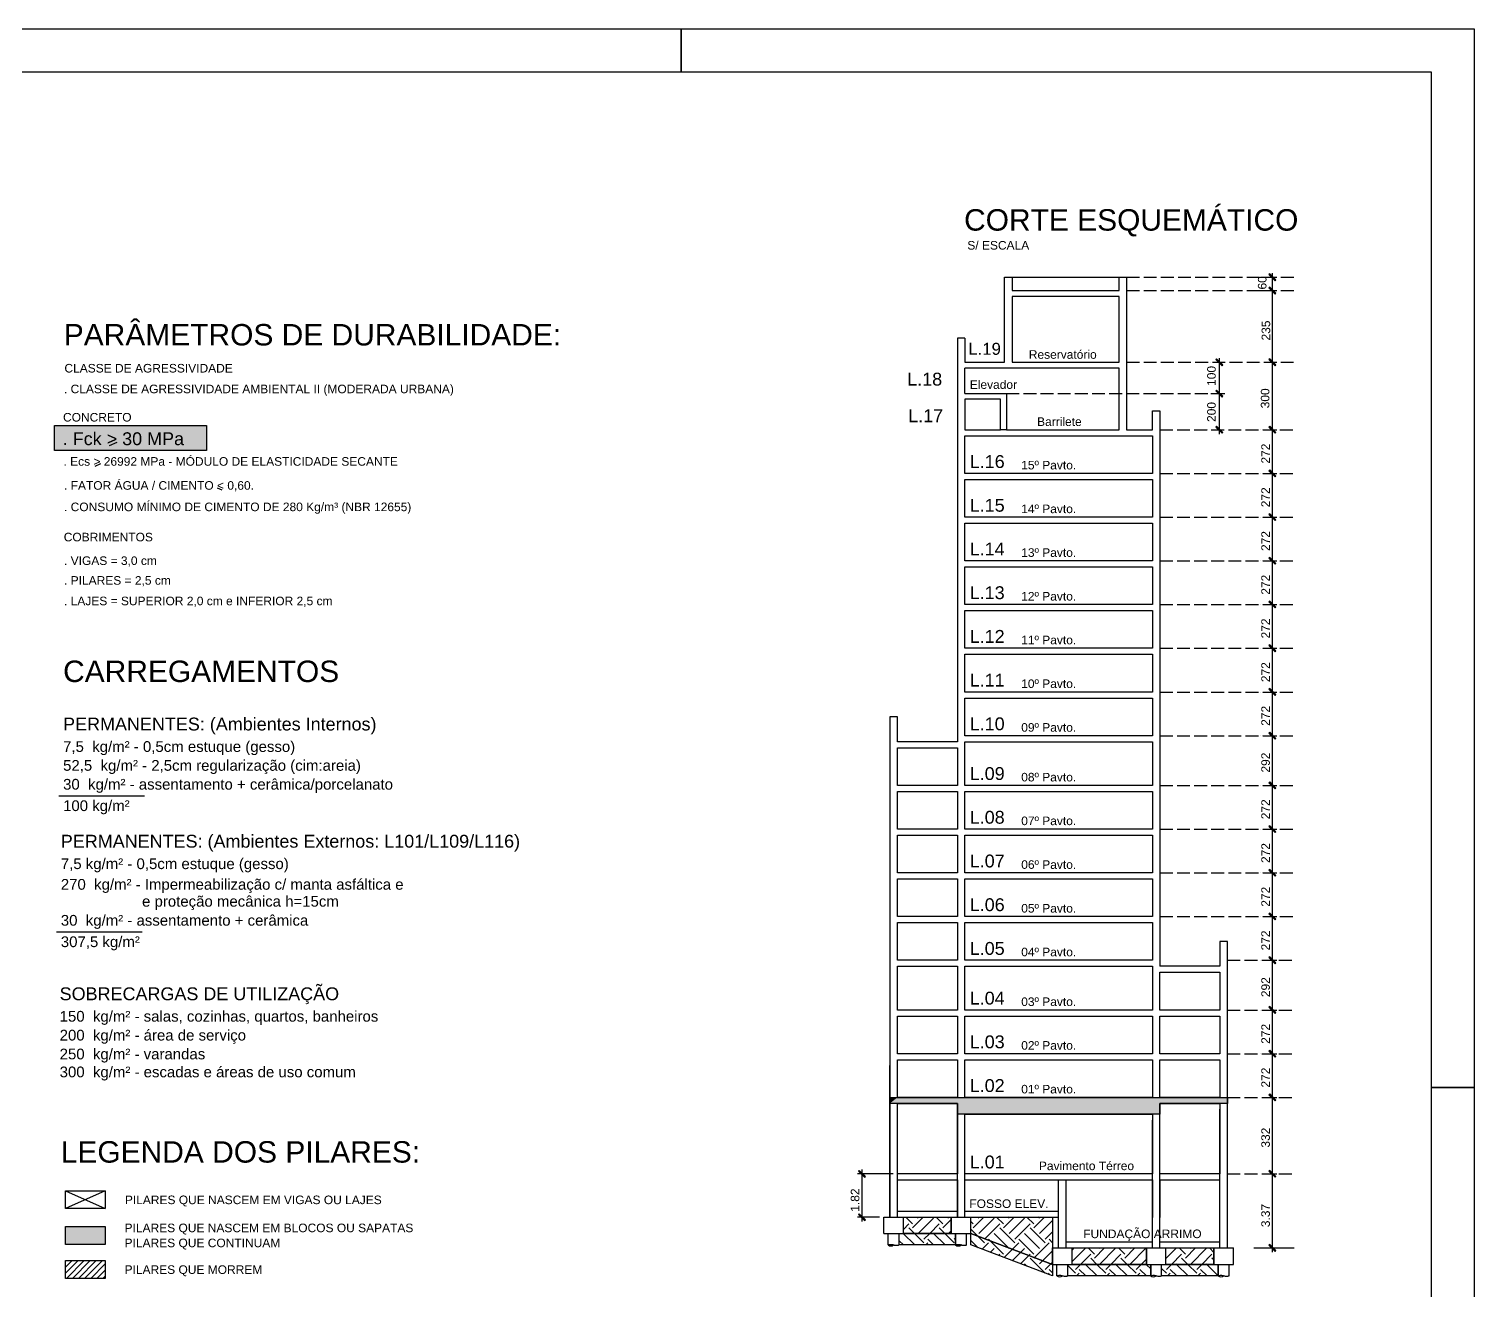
# Model space of a CAD drawing. Extents: x 0 to 119, y 0 to 84.
# Drawn here: x 85.18 to 118.9, y 54.67 to 84.1 of the extents above; entities that cross this region are included whole.
import ezdxf

# ---------------------------------------------------------------- set-up
doc = ezdxf.new("R2010")
doc.units = 0
doc.linetypes.add('ESTILO_TQS_0005', pattern=[0.4, 0.3, -0.1])
for name, color, linetype in [('1', 1, 'CONTINUOUS'), ('13', 35, 'CONTINUOUS'), ('2', 2, 'CONTINUOUS'), ('3', 3, 'CONTINUOUS'), ('37', 8, 'CONTINUOUS'), ('4', 4, 'CONTINUOUS'), ('5', 5, 'CONTINUOUS'), ('7', 7, 'CONTINUOUS'), ('8', 8, 'CONTINUOUS'), ('9', 254, 'CONTINUOUS')]:
    doc.layers.add(name, color=color, linetype=linetype)
doc.styles.add('TQS_ARIAL', font='arial.ttf')

msp = doc.modelspace()

# ---------------------------------------------------------------- linework, layer by layer
at = {"layer": '1', "linetype": 'CONTINUOUS'}
for p, q in [((108.119294, 78.304093), (110.619294, 78.304093)), ((113.918509, 78.304093), (114.295356, 78.304093)), ((114.195356, 77.892985), (114.195356, 78.404093)), ((113.808575, 77.992985), (114.295356, 77.992985)), ((114.151965, 77.992985), (114.295356, 77.992985)), ((114.195356, 76.220901), (114.195356, 78.092985)), ((112.84212, 76.320901), (113.057499, 76.320901)), ((112.957499, 75.48926), (112.957499, 76.420901)), ((114.023669, 76.320901), (114.295356, 76.320901)), ((114.027021, 76.320901), (114.295356, 76.320901)), ((114.195356, 74.647757), (114.195356, 76.420901)), ((112.756554, 75.58926), (113.057499, 75.58926)), ((112.785812, 75.58926), (113.057499, 75.58926)), ((112.957499, 74.647757), (112.957499, 75.68926)), ((112.785812, 74.747757), (113.057499, 74.747757)), ((114.023669, 74.747757), (114.295356, 74.747757)), ((114.058669, 74.747757), (114.295356, 74.747757)), ((114.195356, 73.627757), (114.195356, 74.847757)), ((114.023669, 73.727757), (114.295356, 73.727757)), ((114.058669, 73.727757), (114.295356, 73.727757)), ((114.195356, 72.607757), (114.195356, 73.827757)), ((114.023669, 72.707757), (114.295356, 72.707757)), ((114.058669, 72.707757), (114.295356, 72.707757)), ((114.195356, 71.587757), (114.195356, 72.807757)), ((114.023669, 71.687757), (114.295356, 71.687757)), ((114.058669, 71.687757), (114.295356, 71.687757)), ((114.195356, 70.567757), (114.195356, 71.787757)), ((114.023669, 70.667757), (114.295356, 70.667757)), ((114.058669, 70.667757), (114.295356, 70.667757)), ((114.195356, 69.547757), (114.195356, 70.767757)), ((114.023669, 69.647757), (114.295356, 69.647757)), ((114.058669, 69.647757), (114.295356, 69.647757)), ((114.195356, 68.527757), (114.195356, 69.747757)), ((114.023669, 68.627757), (114.295356, 68.627757)), ((114.058669, 68.627757), (114.295356, 68.627757)), ((114.195356, 67.507757), (114.195356, 68.727757)), ((114.023669, 67.607757), (114.295356, 67.607757)), ((114.058669, 67.607757), (114.295356, 67.607757)), ((114.195356, 66.347757), (114.195356, 67.707757)), ((114.023669, 66.447757), (114.295356, 66.447757)), ((114.058669, 66.447757), (114.295356, 66.447757)), ((114.195356, 65.327757), (114.195356, 66.547757)), ((85.878922, 66.20858), (87.878922, 66.20858)), ((114.023669, 65.427757), (114.295356, 65.427757)), ((114.058669, 65.427757), (114.295356, 65.427757)), ((114.195356, 64.307757), (114.195356, 65.527757)), ((114.023669, 64.407757), (114.295356, 64.407757)), ((114.058669, 64.407757), (114.295356, 64.407757)), ((114.195356, 63.287757), (114.195356, 64.507757)), ((114.023669, 63.387757), (114.295356, 63.387757)), ((114.058669, 63.387757), (114.295356, 63.387757)), ((114.195356, 62.267757), (114.195356, 63.487757)), ((85.825942, 63.033944), (87.825942, 63.033944)), ((114.195356, 61.107757), (114.195356, 62.467757)), ((114.023669, 62.367757), (114.295356, 62.367757)), ((114.058669, 62.367757), (114.295356, 62.367757)), ((114.023669, 61.207757), (114.295356, 61.207757)), ((114.058669, 61.207757), (114.295356, 61.207757)), ((114.195356, 60.087757), (114.195356, 61.307757)), ((114.023669, 60.187757), (114.295356, 60.187757)), ((114.058669, 60.187757), (114.295356, 60.187757)), ((114.195356, 59.067757), (114.195356, 60.287757)), ((114.122311, 59.167757), (114.295356, 59.167757)), ((114.122311, 59.167757), (114.295356, 59.167757)), ((114.195356, 57.284674), (114.195356, 59.267757)), ((105.344294, 57.384674), (104.516988, 57.384674)), ((104.616988, 57.484674), (104.616988, 56.275983)), ((114.122311, 57.384674), (114.295356, 57.384674)), ((114.122311, 57.384674), (114.295356, 57.384674)), ((114.195356, 55.555165), (114.195356, 57.484674)), ((86.035375, 56.986684), (86.960156, 56.572576)), ((86.960156, 56.986684), (86.035375, 56.572576)), ((105.028362, 56.375983), (104.516988, 56.375983)), ((113.760613, 55.655165), (114.703044, 55.655165)), ((114.157416, 55.655165), (114.295356, 55.655165))]:
    msp.add_line(p, q, dxfattribs=at)
at = {"layer": '1', "linetype": 'ESTILO_TQS_0005'}
for p, q in [((110.794294, 78.304093), (114.703044, 78.304093)), ((110.794294, 77.992985), (114.703044, 77.992985)), ((110.794294, 76.320901), (114.689947, 76.320901)), ((107.987186, 75.58926), (113.136169, 75.58926)), ((111.569294, 74.747757), (114.703044, 74.747757)), ((111.569294, 73.727757), (114.703044, 73.727757)), ((111.569294, 72.707757), (114.703044, 72.707757)), ((111.569294, 71.687757), (114.703044, 71.687757)), ((111.569294, 70.667757), (114.703044, 70.667757)), ((111.569294, 69.647757), (114.703044, 69.647757)), ((111.569294, 68.627757), (114.703044, 68.627757)), ((111.569294, 67.607757), (114.703044, 67.607757)), ((111.569294, 66.447757), (114.703044, 66.447757)), ((111.569294, 65.427757), (114.703044, 65.427757)), ((111.569294, 64.407757), (114.703044, 64.407757)), ((111.569294, 63.387757), (114.703044, 63.387757)), ((113.144294, 62.367757), (114.703044, 62.367757)), ((113.144294, 61.207757), (114.703044, 61.207757)), ((113.144294, 60.187757), (114.703044, 60.187757)), ((113.144294, 59.167757), (114.703044, 59.167757)), ((113.144294, 57.384674), (114.703044, 57.384674))]:
    msp.add_line(p, q, dxfattribs=at)
at = {"layer": '1', "linetype": 'CONTINUOUS'}
for points in [[(44.900085, 84.100046), (63.400085, 84.100046), (63.400085, 83.100046), (63.400085, 84.100046), (81.900085, 84.100046), (81.900085, 83.100046), (81.900085, 84.100046), (100.400085, 84.100046), (100.400085, 83.100046), (100.400085, 84.100046), (118.900085, 84.100046), (118.900085, 59.400046), (117.900085, 59.400046), (118.900085, 59.400046), (118.900085, 29.700046)], [(114.274917, 78.24221), (114.132011, 78.385115), (114.114333, 78.367438), (114.257239, 78.224532), (114.274917, 78.24221)], [(114.274917, 77.931102), (114.132011, 78.074008), (114.114333, 78.05633), (114.257239, 77.913424), (114.274917, 77.931102)], [(114.274917, 77.931102), (114.132011, 78.074008), (114.114333, 78.05633), (114.257239, 77.913424), (114.274917, 77.931102)], [(113.037059, 76.259018), (112.894154, 76.401923), (112.876476, 76.384246), (113.019382, 76.24134), (113.037059, 76.259018)], [(114.274917, 76.259018), (114.132011, 76.401923), (114.114333, 76.384246), (114.257239, 76.24134), (114.274917, 76.259018)], [(114.274917, 76.259018), (114.132011, 76.401923), (114.114333, 76.384246), (114.257239, 76.24134), (114.274917, 76.259018)], [(113.037059, 75.527377), (112.894154, 75.670283), (112.876476, 75.652605), (113.019382, 75.5097), (113.037059, 75.527377)], [(113.037059, 75.527377), (112.894154, 75.670283), (112.876476, 75.652605), (113.019382, 75.5097), (113.037059, 75.527377)], [(113.037059, 74.685874), (112.894154, 74.828779), (112.876476, 74.811102), (113.019382, 74.668196), (113.037059, 74.685874)], [(114.274917, 74.685874), (114.132011, 74.828779), (114.114333, 74.811102), (114.257239, 74.668196), (114.274917, 74.685874)], [(114.274917, 74.685874), (114.132011, 74.828779), (114.114333, 74.811102), (114.257239, 74.668196), (114.274917, 74.685874)], [(114.274917, 73.665874), (114.132011, 73.808779), (114.114333, 73.791102), (114.257239, 73.648196), (114.274917, 73.665874)], [(114.274917, 73.665874), (114.132011, 73.808779), (114.114333, 73.791102), (114.257239, 73.648196), (114.274917, 73.665874)], [(114.274917, 72.645874), (114.132011, 72.788779), (114.114333, 72.771102), (114.257239, 72.628196), (114.274917, 72.645874)], [(114.274917, 72.645874), (114.132011, 72.788779), (114.114333, 72.771102), (114.257239, 72.628196), (114.274917, 72.645874)], [(114.274917, 71.625874), (114.132011, 71.768779), (114.114333, 71.751102), (114.257239, 71.608196), (114.274917, 71.625874)], [(114.274917, 71.625874), (114.132011, 71.768779), (114.114333, 71.751102), (114.257239, 71.608196), (114.274917, 71.625874)], [(114.274917, 70.605874), (114.132011, 70.748779), (114.114333, 70.731102), (114.257239, 70.588196), (114.274917, 70.605874)], [(114.274917, 70.605874), (114.132011, 70.748779), (114.114333, 70.731102), (114.257239, 70.588196), (114.274917, 70.605874)], [(114.274917, 69.585874), (114.132011, 69.728779), (114.114333, 69.711102), (114.257239, 69.568196), (114.274917, 69.585874)], [(114.274917, 69.585874), (114.132011, 69.728779), (114.114333, 69.711102), (114.257239, 69.568196), (114.274917, 69.585874)], [(114.274917, 68.565874), (114.132011, 68.708779), (114.114333, 68.691102), (114.257239, 68.548196), (114.274917, 68.565874)], [(114.274917, 68.565874), (114.132011, 68.708779), (114.114333, 68.691102), (114.257239, 68.548196), (114.274917, 68.565874)], [(114.274917, 67.545874), (114.132011, 67.688779), (114.114333, 67.671102), (114.257239, 67.528196), (114.274917, 67.545874)], [(114.274917, 67.545874), (114.132011, 67.688779), (114.114333, 67.671102), (114.257239, 67.528196), (114.274917, 67.545874)], [(114.274917, 66.385874), (114.132011, 66.528779), (114.114333, 66.511102), (114.257239, 66.368196), (114.274917, 66.385874)], [(114.274917, 66.385874), (114.132011, 66.528779), (114.114333, 66.511102), (114.257239, 66.368196), (114.274917, 66.385874)], [(114.274917, 65.365874), (114.132011, 65.508779), (114.114333, 65.491102), (114.257239, 65.348196), (114.274917, 65.365874)], [(114.274917, 65.365874), (114.132011, 65.508779), (114.114333, 65.491102), (114.257239, 65.348196), (114.274917, 65.365874)], [(114.274917, 64.345874), (114.132011, 64.488779), (114.114333, 64.471102), (114.257239, 64.328196), (114.274917, 64.345874)], [(114.274917, 64.345874), (114.132011, 64.488779), (114.114333, 64.471102), (114.257239, 64.328196), (114.274917, 64.345874)], [(114.274917, 63.325874), (114.132011, 63.468779), (114.114333, 63.451102), (114.257239, 63.308196), (114.274917, 63.325874)], [(114.274917, 63.325874), (114.132011, 63.468779), (114.114333, 63.451102), (114.257239, 63.308196), (114.274917, 63.325874)], [(114.274917, 62.305874), (114.132011, 62.448779), (114.114333, 62.431102), (114.257239, 62.288196), (114.274917, 62.305874)], [(114.274917, 62.305874), (114.132011, 62.448779), (114.114333, 62.431102), (114.257239, 62.288196), (114.274917, 62.305874)], [(114.274917, 61.145874), (114.132011, 61.288779), (114.114333, 61.271102), (114.257239, 61.128196), (114.274917, 61.145874)], [(114.274917, 61.145874), (114.132011, 61.288779), (114.114333, 61.271102), (114.257239, 61.128196), (114.274917, 61.145874)], [(114.274917, 60.125874), (114.132011, 60.268779), (114.114333, 60.251102), (114.257239, 60.108196), (114.274917, 60.125874)], [(114.274917, 60.125874), (114.132011, 60.268779), (114.114333, 60.251102), (114.257239, 60.108196), (114.274917, 60.125874)], [(114.274917, 59.105874), (114.132011, 59.248779), (114.114333, 59.231102), (114.257239, 59.088196), (114.274917, 59.105874)], [(114.274917, 59.105874), (114.132011, 59.248779), (114.114333, 59.231102), (114.257239, 59.088196), (114.274917, 59.105874)], [(104.537428, 57.446557), (104.680333, 57.303652), (104.698011, 57.321329), (104.555105, 57.464235), (104.537428, 57.446557)], [(114.274917, 57.322791), (114.132011, 57.465697), (114.114333, 57.448019), (114.257239, 57.305114), (114.274917, 57.322791)], [(114.274917, 57.322791), (114.132011, 57.465697), (114.114333, 57.448019), (114.257239, 57.305114), (114.274917, 57.322791)], [(104.537428, 56.437866), (104.680333, 56.29496), (104.698011, 56.312638), (104.555105, 56.455544), (104.537428, 56.437866)], [(114.274917, 55.593282), (114.132011, 55.736188), (114.114333, 55.71851), (114.257239, 55.575604), (114.274917, 55.593282)]]:
    msp.add_lwpolyline(points, dxfattribs=at)
for points in [[(114.274917, 78.24221), (114.132011, 78.385115), (114.114333, 78.367438)], [(114.274917, 78.24221), (114.114333, 78.367438), (114.257239, 78.224532)], [(114.274917, 78.24221), (114.257239, 78.224532), (114.274917, 78.24221)], [(114.274917, 77.931102), (114.132011, 78.074008), (114.114333, 78.05633)], [(114.274917, 77.931102), (114.132011, 78.074008), (114.114333, 78.05633)], [(114.274917, 77.931102), (114.114333, 78.05633), (114.257239, 77.913424)], [(114.274917, 77.931102), (114.114333, 78.05633), (114.257239, 77.913424)], [(114.274917, 77.931102), (114.257239, 77.913424), (114.274917, 77.931102)], [(114.274917, 77.931102), (114.257239, 77.913424), (114.274917, 77.931102)], [(113.037059, 76.259018), (112.894154, 76.401923), (112.876476, 76.384246)], [(113.037059, 76.259018), (112.876476, 76.384246), (113.019382, 76.24134)], [(113.037059, 76.259018), (113.019382, 76.24134), (113.037059, 76.259018)], [(114.274917, 76.259018), (114.132011, 76.401923), (114.114333, 76.384246)], [(114.274917, 76.259018), (114.132011, 76.401923), (114.114333, 76.384246)], [(114.274917, 76.259018), (114.114333, 76.384246), (114.257239, 76.24134)], [(114.274917, 76.259018), (114.114333, 76.384246), (114.257239, 76.24134)], [(114.274917, 76.259018), (114.257239, 76.24134), (114.274917, 76.259018)], [(114.274917, 76.259018), (114.257239, 76.24134), (114.274917, 76.259018)], [(113.037059, 75.527377), (112.894154, 75.670283), (112.876476, 75.652605)], [(113.037059, 75.527377), (112.894154, 75.670283), (112.876476, 75.652605)], [(113.037059, 75.527377), (112.876476, 75.652605), (113.019382, 75.5097)], [(113.037059, 75.527377), (112.876476, 75.652605), (113.019382, 75.5097)], [(113.037059, 75.527377), (113.019382, 75.5097), (113.037059, 75.527377)], [(113.037059, 75.527377), (113.019382, 75.5097), (113.037059, 75.527377)], [(113.037059, 74.685874), (112.894154, 74.828779), (112.876476, 74.811102)], [(113.037059, 74.685874), (112.876476, 74.811102), (113.019382, 74.668196)], [(113.037059, 74.685874), (113.019382, 74.668196), (113.037059, 74.685874)], [(114.274917, 74.685874), (114.132011, 74.828779), (114.114333, 74.811102)], [(114.274917, 74.685874), (114.132011, 74.828779), (114.114333, 74.811102)], [(114.274917, 74.685874), (114.114333, 74.811102), (114.257239, 74.668196)], [(114.274917, 74.685874), (114.114333, 74.811102), (114.257239, 74.668196)], [(114.274917, 74.685874), (114.257239, 74.668196), (114.274917, 74.685874)], [(114.274917, 74.685874), (114.257239, 74.668196), (114.274917, 74.685874)], [(114.274917, 73.665874), (114.132011, 73.808779), (114.114333, 73.791102)], [(114.274917, 73.665874), (114.132011, 73.808779), (114.114333, 73.791102)], [(114.274917, 73.665874), (114.114333, 73.791102), (114.257239, 73.648196)], [(114.274917, 73.665874), (114.114333, 73.791102), (114.257239, 73.648196)], [(114.274917, 73.665874), (114.257239, 73.648196), (114.274917, 73.665874)], [(114.274917, 73.665874), (114.257239, 73.648196), (114.274917, 73.665874)], [(114.274917, 72.645874), (114.132011, 72.788779), (114.114333, 72.771102)], [(114.274917, 72.645874), (114.132011, 72.788779), (114.114333, 72.771102)], [(114.274917, 72.645874), (114.114333, 72.771102), (114.257239, 72.628196)], [(114.274917, 72.645874), (114.114333, 72.771102), (114.257239, 72.628196)], [(114.274917, 72.645874), (114.257239, 72.628196), (114.274917, 72.645874)], [(114.274917, 72.645874), (114.257239, 72.628196), (114.274917, 72.645874)], [(114.274917, 71.625874), (114.132011, 71.768779), (114.114333, 71.751102)], [(114.274917, 71.625874), (114.132011, 71.768779), (114.114333, 71.751102)], [(114.274917, 71.625874), (114.114333, 71.751102), (114.257239, 71.608196)], [(114.274917, 71.625874), (114.114333, 71.751102), (114.257239, 71.608196)], [(114.274917, 71.625874), (114.257239, 71.608196), (114.274917, 71.625874)], [(114.274917, 71.625874), (114.257239, 71.608196), (114.274917, 71.625874)], [(114.274917, 70.605874), (114.132011, 70.748779), (114.114333, 70.731102)], [(114.274917, 70.605874), (114.132011, 70.748779), (114.114333, 70.731102)], [(114.274917, 70.605874), (114.114333, 70.731102), (114.257239, 70.588196)], [(114.274917, 70.605874), (114.114333, 70.731102), (114.257239, 70.588196)], [(114.274917, 70.605874), (114.257239, 70.588196), (114.274917, 70.605874)], [(114.274917, 70.605874), (114.257239, 70.588196), (114.274917, 70.605874)], [(114.274917, 69.585874), (114.132011, 69.728779), (114.114333, 69.711102)], [(114.274917, 69.585874), (114.132011, 69.728779), (114.114333, 69.711102)], [(114.274917, 69.585874), (114.114333, 69.711102), (114.257239, 69.568196)], [(114.274917, 69.585874), (114.114333, 69.711102), (114.257239, 69.568196)], [(114.274917, 69.585874), (114.257239, 69.568196), (114.274917, 69.585874)], [(114.274917, 69.585874), (114.257239, 69.568196), (114.274917, 69.585874)], [(114.274917, 68.565874), (114.132011, 68.708779), (114.114333, 68.691102)], [(114.274917, 68.565874), (114.132011, 68.708779), (114.114333, 68.691102)], [(114.274917, 68.565874), (114.114333, 68.691102), (114.257239, 68.548196)], [(114.274917, 68.565874), (114.114333, 68.691102), (114.257239, 68.548196)], [(114.274917, 68.565874), (114.257239, 68.548196), (114.274917, 68.565874)], [(114.274917, 68.565874), (114.257239, 68.548196), (114.274917, 68.565874)], [(114.274917, 67.545874), (114.132011, 67.688779), (114.114333, 67.671102)], [(114.274917, 67.545874), (114.132011, 67.688779), (114.114333, 67.671102)], [(114.274917, 67.545874), (114.114333, 67.671102), (114.257239, 67.528196)], [(114.274917, 67.545874), (114.114333, 67.671102), (114.257239, 67.528196)], [(114.274917, 67.545874), (114.257239, 67.528196), (114.274917, 67.545874)], [(114.274917, 67.545874), (114.257239, 67.528196), (114.274917, 67.545874)], [(114.274917, 66.385874), (114.132011, 66.528779), (114.114333, 66.511102)], [(114.274917, 66.385874), (114.132011, 66.528779), (114.114333, 66.511102)], [(114.274917, 66.385874), (114.114333, 66.511102), (114.257239, 66.368196)], [(114.274917, 66.385874), (114.114333, 66.511102), (114.257239, 66.368196)], [(114.274917, 66.385874), (114.257239, 66.368196), (114.274917, 66.385874)], [(114.274917, 66.385874), (114.257239, 66.368196), (114.274917, 66.385874)], [(114.274917, 65.365874), (114.132011, 65.508779), (114.114333, 65.491102)], [(114.274917, 65.365874), (114.132011, 65.508779), (114.114333, 65.491102)], [(114.274917, 65.365874), (114.114333, 65.491102), (114.257239, 65.348196)], [(114.274917, 65.365874), (114.114333, 65.491102), (114.257239, 65.348196)], [(114.274917, 65.365874), (114.257239, 65.348196), (114.274917, 65.365874)], [(114.274917, 65.365874), (114.257239, 65.348196), (114.274917, 65.365874)], [(114.274917, 64.345874), (114.132011, 64.488779), (114.114333, 64.471102)], [(114.274917, 64.345874), (114.132011, 64.488779), (114.114333, 64.471102)], [(114.274917, 64.345874), (114.114333, 64.471102), (114.257239, 64.328196)], [(114.274917, 64.345874), (114.114333, 64.471102), (114.257239, 64.328196)], [(114.274917, 64.345874), (114.257239, 64.328196), (114.274917, 64.345874)], [(114.274917, 64.345874), (114.257239, 64.328196), (114.274917, 64.345874)], [(114.274917, 63.325874), (114.132011, 63.468779), (114.114333, 63.451102)], [(114.274917, 63.325874), (114.132011, 63.468779), (114.114333, 63.451102)], [(114.274917, 63.325874), (114.114333, 63.451102), (114.257239, 63.308196)], [(114.274917, 63.325874), (114.114333, 63.451102), (114.257239, 63.308196)], [(114.274917, 63.325874), (114.257239, 63.308196), (114.274917, 63.325874)], [(114.274917, 63.325874), (114.257239, 63.308196), (114.274917, 63.325874)], [(114.274917, 62.305874), (114.132011, 62.448779), (114.114333, 62.431102)], [(114.274917, 62.305874), (114.132011, 62.448779), (114.114333, 62.431102)], [(114.274917, 62.305874), (114.114333, 62.431102), (114.257239, 62.288196)], [(114.274917, 62.305874), (114.114333, 62.431102), (114.257239, 62.288196)], [(114.274917, 62.305874), (114.257239, 62.288196), (114.274917, 62.305874)], [(114.274917, 62.305874), (114.257239, 62.288196), (114.274917, 62.305874)], [(114.274917, 61.145874), (114.132011, 61.288779), (114.114333, 61.271102)], [(114.274917, 61.145874), (114.132011, 61.288779), (114.114333, 61.271102)], [(114.274917, 61.145874), (114.114333, 61.271102), (114.257239, 61.128196)], [(114.274917, 61.145874), (114.114333, 61.271102), (114.257239, 61.128196)], [(114.274917, 61.145874), (114.257239, 61.128196), (114.274917, 61.145874)], [(114.274917, 61.145874), (114.257239, 61.128196), (114.274917, 61.145874)], [(114.274917, 60.125874), (114.132011, 60.268779), (114.114333, 60.251102)], [(114.274917, 60.125874), (114.132011, 60.268779), (114.114333, 60.251102)], [(114.274917, 60.125874), (114.114333, 60.251102), (114.257239, 60.108196)], [(114.274917, 60.125874), (114.114333, 60.251102), (114.257239, 60.108196)], [(114.274917, 60.125874), (114.257239, 60.108196), (114.274917, 60.125874)], [(114.274917, 60.125874), (114.257239, 60.108196), (114.274917, 60.125874)], [(114.274917, 59.105874), (114.132011, 59.248779), (114.114333, 59.231102)], [(114.274917, 59.105874), (114.132011, 59.248779), (114.114333, 59.231102)], [(114.274917, 59.105874), (114.114333, 59.231102), (114.257239, 59.088196)], [(114.274917, 59.105874), (114.114333, 59.231102), (114.257239, 59.088196)], [(114.274917, 59.105874), (114.257239, 59.088196), (114.274917, 59.105874)], [(114.274917, 59.105874), (114.257239, 59.088196), (114.274917, 59.105874)], [(104.537428, 57.446557), (104.698011, 57.321329), (104.555105, 57.464235)], [(104.537428, 57.446557), (104.555105, 57.464235), (104.537428, 57.446557)], [(104.537428, 57.446557), (104.680333, 57.303652), (104.698011, 57.321329)], [(114.274917, 57.322791), (114.132011, 57.465697), (114.114333, 57.448019)], [(114.274917, 57.322791), (114.132011, 57.465697), (114.114333, 57.448019)], [(114.274917, 57.322791), (114.114333, 57.448019), (114.257239, 57.305114)], [(114.274917, 57.322791), (114.114333, 57.448019), (114.257239, 57.305114)], [(114.274917, 57.322791), (114.257239, 57.305114), (114.274917, 57.322791)], [(114.274917, 57.322791), (114.257239, 57.305114), (114.274917, 57.322791)], [(104.537428, 56.437866), (104.698011, 56.312638), (104.555105, 56.455544)], [(104.537428, 56.437866), (104.555105, 56.455544), (104.537428, 56.437866)], [(104.537428, 56.437866), (104.680333, 56.29496), (104.698011, 56.312638)], [(114.274917, 55.593282), (114.132011, 55.736188), (114.114333, 55.71851)], [(114.274917, 55.593282), (114.114333, 55.71851), (114.257239, 55.575604)], [(114.274917, 55.593282), (114.257239, 55.575604), (114.274917, 55.593282)]]:
    msp.add_solid(points, dxfattribs=at)
at = {"layer": '13', "linetype": 'CONTINUOUS'}
for p, q in [((105.585227, 56.352917), (105.585227, 56.352917)), ((105.800852, 56.214989), (105.639858, 56.375983)), ((105.800852, 56.126601), (106.050234, 56.375983)), ((105.933435, 56.347572), (105.905023, 56.375983)), ((105.933577, 55.994161), (106.286988, 56.347572)), ((106.507959, 56.214989), (106.346965, 56.375983)), ((106.507959, 56.126601), (106.703362, 56.322004)), ((106.640541, 56.347572), (106.61213, 56.375983)), ((107.215066, 56.126601), (107.464743, 56.376278)), ((107.347648, 56.347572), (107.319083, 56.376137)), ((107.347648, 55.994018), (107.701202, 56.347572)), ((107.922172, 56.214989), (107.760596, 56.376566)), ((107.922172, 56.126601), (108.172537, 56.376965)), ((108.054755, 56.347572), (108.025504, 56.376823)), ((108.054755, 55.994018), (108.408308, 56.347572)), ((108.629279, 56.214989), (108.467017, 56.377251)), ((108.629279, 56.126601), (108.88033, 56.377652)), ((108.761862, 56.347572), (108.731925, 56.377508)), ((109.065862, 56.308737), (109.065862, 56.308737)), ((105.849317, 55.724583), (105.579881, 55.994018)), ((105.585227, 56.087752), (105.712464, 56.214989)), ((105.668412, 55.994161), (105.668412, 55.994161)), ((105.844904, 55.994161), (105.712464, 56.126601)), ((106.066017, 55.773047), (105.844904, 55.994161)), ((105.933435, 55.994018), (105.933577, 55.994161)), ((106.021681, 55.994161), (106.021681, 55.994161)), ((106.066017, 55.861436), (106.198742, 55.994161)), ((106.198742, 55.994161), (106.419571, 56.214989)), ((106.286846, 55.994161), (106.286846, 55.994161)), ((106.556424, 55.724583), (106.286988, 55.994018)), ((106.375519, 55.994161), (106.375519, 55.994161)), ((106.552011, 55.994161), (106.419571, 56.126601)), ((106.773124, 55.773047), (106.552011, 55.994161)), ((106.640541, 55.994018), (106.640684, 55.994161)), ((106.640684, 55.994161), (106.703362, 56.056839)), ((106.703362, 56.284751), (106.703362, 56.284751)), ((106.703362, 56.019586), (106.703362, 56.019586)), ((107.215066, 56.214989), (107.160227, 56.269828)), ((107.160227, 56.248539), (107.160227, 56.248539)), ((107.319281, 55.933998), (107.160227, 56.093051)), ((107.160227, 56.071762), (107.160227, 56.071762)), ((107.488706, 55.869911), (107.833784, 56.214989)), ((108.030091, 55.665129), (107.701202, 55.994018)), ((108.187338, 55.773047), (107.833784, 56.126601)), ((108.187338, 55.861436), (108.540891, 56.214989)), ((108.761862, 55.640465), (108.408308, 55.994018)), ((108.894444, 55.773047), (108.540891, 56.126601)), ((108.761862, 55.994018), (109.065862, 56.298018)), ((108.894444, 55.861436), (109.065862, 56.032853)), ((109.065862, 56.043572), (109.065862, 56.043572)), ((105.584152, 55.724583), (105.483859, 55.824875)), ((105.483859, 55.809608), (105.483859, 55.809608)), ((105.663999, 55.724583), (105.663999, 55.724583)), ((105.929164, 55.724583), (105.929164, 55.724583)), ((106.105941, 55.724583), (106.154406, 55.773047)), ((106.114482, 55.724583), (106.114482, 55.724583)), ((106.291259, 55.724583), (106.154406, 55.861436)), ((106.371106, 55.724583), (106.371106, 55.724583)), ((106.636271, 55.724583), (106.636271, 55.724583)), ((106.773124, 55.861436), (106.80473, 55.893041)), ((106.80473, 55.918218), (106.80473, 55.918218)), ((106.80473, 55.741442), (106.80473, 55.741442)), ((107.326378, 55.661735), (107.160227, 55.827886)), ((107.160227, 55.806597), (107.160227, 55.806597)), ((107.293113, 55.674318), (107.293113, 55.674318)), ((107.296315, 55.942685), (107.296315, 55.942685)), ((107.480231, 55.773047), (107.319281, 55.933998)), ((107.421374, 55.625802), (107.568619, 55.773047)), ((107.480231, 55.861436), (107.488706, 55.869911)), ((107.603605, 55.82645), (107.568619, 55.861436)), ((107.922172, 55.507882), (107.603605, 55.82645)), ((107.613766, 55.553029), (107.701202, 55.640465)), ((107.616967, 55.821396), (107.616967, 55.821396)), ((107.809359, 55.748622), (107.809359, 55.748622)), ((108.001751, 55.675849), (108.001751, 55.675849)), ((108.054755, 55.640465), (108.030091, 55.665129)), ((108.130012, 55.627333), (108.275726, 55.773047)), ((108.629279, 55.507882), (108.275726, 55.861436)), ((108.322404, 55.55456), (108.408308, 55.640465)), ((108.643056, 55.433271), (108.982833, 55.773047)), ((109.065862, 55.778407), (108.982833, 55.861436)), ((109.522727, 55.605835), (109.572057, 55.655165)), ((109.522727, 55.34067), (109.822522, 55.640465)), ((110.043493, 55.507882), (109.89621, 55.655165)), ((110.043493, 55.419494), (110.279164, 55.655165)), ((110.176075, 55.640465), (110.161375, 55.655165)), ((110.176075, 55.286911), (110.529629, 55.640465)), ((110.7506, 55.507882), (110.603317, 55.655165)), ((110.7506, 55.419494), (110.986271, 55.655165)), ((110.883182, 55.640465), (110.868482, 55.655165)), ((110.883182, 55.286911), (111.236736, 55.640465)), ((111.710227, 55.406849), (111.943842, 55.640465)), ((112.164813, 55.507882), (112.017531, 55.655165)), ((112.164813, 55.419494), (112.400484, 55.655165)), ((112.297396, 55.640465), (112.282696, 55.655165)), ((112.297396, 55.286911), (112.650949, 55.640465)), ((112.828362, 55.551441), (112.724637, 55.655165)), ((107.752864, 55.500414), (107.752864, 55.500414)), ((107.806157, 55.480256), (107.833784, 55.507882)), ((107.934419, 55.43174), (108.130012, 55.627333)), ((108.037188, 55.392867), (108.037188, 55.392867)), ((108.12681, 55.358967), (108.322404, 55.55456)), ((108.319202, 55.286193), (108.514795, 55.481787)), ((108.456577, 55.503808), (108.456577, 55.503808)), ((108.514795, 55.481787), (108.540891, 55.507882)), ((108.89016, 55.070225), (108.540891, 55.419494)), ((108.629279, 55.419494), (108.643056, 55.433271)), ((108.740901, 55.396261), (108.740901, 55.396261)), ((108.761862, 55.286911), (108.835448, 55.360498)), ((108.835448, 55.360498), (109.065862, 55.590911)), ((109.02784, 55.287724), (109.065862, 55.325746)), ((109.065862, 55.60163), (109.065862, 55.60163)), ((109.065862, 55.336465), (109.065862, 55.336465)), ((109.720565, 55.273342), (109.955104, 55.507882)), ((110.101256, 55.273342), (109.955104, 55.419494)), ((110.427671, 55.273342), (110.662211, 55.507882)), ((110.808363, 55.273342), (110.662211, 55.419494)), ((111.134778, 55.273342), (111.254294, 55.392859)), ((111.254294, 55.534518), (111.254294, 55.534518)), ((111.841885, 55.273342), (112.076425, 55.507882)), ((112.222576, 55.273342), (112.076425, 55.419494)), ((112.548992, 55.273342), (112.783532, 55.507882)), ((112.828362, 55.374664), (112.783532, 55.419494)), ((108.463674, 55.231546), (108.408308, 55.286911)), ((108.447463, 55.237678), (108.447463, 55.237678)), ((108.639855, 55.164904), (108.639855, 55.164904)), ((108.832246, 55.092131), (108.832246, 55.092131)), ((108.894444, 55.154329), (109.02784, 55.287724)), ((108.960508, 55.043615), (108.982833, 55.065941)), ((109.065862, 55.0713), (108.982833, 55.154329)), ((109.601551, 55.065941), (109.421359, 55.246133)), ((109.421359, 55.239302), (109.421359, 55.239302)), ((109.450987, 55.003765), (109.450987, 55.003765)), ((109.570926, 55.273342), (109.570926, 55.273342)), ((109.601551, 55.154329), (109.720565, 55.273342)), ((109.627764, 55.003765), (109.689939, 55.065941)), ((109.663727, 55.003765), (109.663727, 55.003765)), ((109.840503, 55.003765), (109.689939, 55.154329)), ((109.836091, 55.273342), (109.822522, 55.286911)), ((110.105668, 55.003765), (109.836091, 55.273342)), ((109.892929, 55.003765), (109.892929, 55.003765)), ((109.897341, 55.273342), (109.897341, 55.273342)), ((110.308658, 55.065941), (110.101256, 55.273342)), ((110.158094, 55.003765), (110.158094, 55.003765)), ((110.162506, 55.273342), (110.162506, 55.273342)), ((110.278033, 55.273342), (110.278033, 55.273342)), ((110.308658, 55.154329), (110.427671, 55.273342)), ((110.334871, 55.003765), (110.397046, 55.065941)), ((110.370833, 55.003765), (110.370833, 55.003765)), ((110.54761, 55.003765), (110.397046, 55.154329)), ((110.543198, 55.273342), (110.529629, 55.286911)), ((110.812775, 55.003765), (110.543198, 55.273342)), ((110.600036, 55.003765), (110.600036, 55.003765)), ((110.604448, 55.273342), (110.604448, 55.273342)), ((111.015765, 55.065941), (110.808363, 55.273342)), ((110.865201, 55.003765), (110.865201, 55.003765)), ((110.869613, 55.273342), (110.869613, 55.273342)), ((110.985139, 55.273342), (110.985139, 55.273342)), ((111.015765, 55.154329), (111.134778, 55.273342)), ((111.041978, 55.003765), (111.104153, 55.065941)), ((111.07794, 55.003765), (111.07794, 55.003765)), ((111.254717, 55.003765), (111.104153, 55.154329)), ((111.250305, 55.273342), (111.236736, 55.286911)), ((111.35473, 55.168917), (111.250305, 55.273342)), ((111.307143, 55.003765), (111.307143, 55.003765)), ((111.722871, 55.065941), (111.608859, 55.179953)), ((111.608859, 55.040317), (111.608859, 55.040317)), ((111.722871, 55.154329), (111.841885, 55.273342)), ((111.749084, 55.003765), (111.81126, 55.065941)), ((111.785047, 55.003765), (111.785047, 55.003765)), ((111.961824, 55.003765), (111.81126, 55.154329)), ((111.957411, 55.273342), (111.943842, 55.286911)), ((112.226989, 55.003765), (111.957411, 55.273342)), ((112.014249, 55.003765), (112.014249, 55.003765)), ((112.018662, 55.273342), (112.018662, 55.273342)), ((112.429978, 55.065941), (112.222576, 55.273342)), ((112.279414, 55.003765), (112.279414, 55.003765)), ((112.283827, 55.273342), (112.283827, 55.273342)), ((112.399353, 55.273342), (112.399353, 55.273342)), ((112.429978, 55.154329), (112.548992, 55.273342)), ((112.456191, 55.003765), (112.518367, 55.065941)), ((112.492154, 55.003765), (112.492154, 55.003765)), ((112.66893, 55.003765), (112.518367, 55.154329)), ((112.664518, 55.273342), (112.650949, 55.286911)), ((112.92973, 55.008131), (112.664518, 55.273342)), ((112.721356, 55.003765), (112.721356, 55.003765)), ((112.725768, 55.273342), (112.725768, 55.273342))]:
    msp.add_line(p, q, dxfattribs=at)
for points in [[(105.585227, 56.375983), (106.703362, 56.375983), (106.703362, 55.994161), (105.585227, 55.994161), (105.585227, 56.375983)], [(107.160227, 56.375983), (109.065862, 56.377832), (109.065862, 55.273342), (107.160227, 55.994161), (107.160227, 56.375983)], [(105.483859, 55.994161), (106.80473, 55.994161), (106.80473, 55.724583), (105.483859, 55.724583), (105.483859, 55.994161)], [(107.160227, 55.994161), (109.065862, 55.273342), (109.065862, 55.003765), (107.160227, 55.724583), (107.160227, 55.994161)], [(109.522727, 55.655165), (111.254294, 55.655165), (111.254294, 55.273342), (109.522727, 55.273342), (109.522727, 55.655165)], [(111.710227, 55.655165), (112.828362, 55.655165), (112.828362, 55.273342), (111.710227, 55.273342), (111.710227, 55.655165)], [(109.421359, 55.273342), (111.35473, 55.273342), (111.35473, 55.003765), (109.421359, 55.003765), (109.421359, 55.273342)], [(111.608859, 55.273342), (112.92973, 55.273342), (112.92973, 55.003765), (111.608859, 55.003765), (111.608859, 55.273342)]]:
    msp.add_lwpolyline(points, dxfattribs=at)
at = {"layer": '2', "linetype": 'CONTINUOUS'}
for p, q in [((113.818509, 78.304093), (113.818509, 78.304093)), ((113.708575, 77.992985), (113.708575, 77.992985)), ((114.051965, 77.992985), (114.051965, 77.992985)), ((112.74212, 76.320901), (112.74212, 76.320901)), ((113.923669, 76.320901), (113.923669, 76.320901)), ((113.927021, 76.320901), (113.927021, 76.320901)), ((112.656554, 75.58926), (112.656554, 75.58926)), ((112.685812, 75.58926), (112.685812, 75.58926)), ((112.685812, 74.747757), (112.685812, 74.747757)), ((113.923669, 74.747757), (113.923669, 74.747757)), ((113.958669, 74.747757), (113.958669, 74.747757)), ((87.061078, 74.378406), (87.246263, 74.459536)), ((86.728359, 73.897295), (86.859775, 73.957675)), ((113.923669, 73.727757), (113.923669, 73.727757)), ((113.958669, 73.727757), (113.958669, 73.727757)), ((89.573269, 73.393213), (89.683375, 73.343488)), ((113.923669, 72.707757), (113.923669, 72.707757)), ((113.958669, 72.707757), (113.958669, 72.707757)), ((113.923669, 71.687757), (113.923669, 71.687757)), ((113.958669, 71.687757), (113.958669, 71.687757)), ((113.923669, 70.667757), (113.923669, 70.667757)), ((113.958669, 70.667757), (113.958669, 70.667757)), ((113.923669, 69.647757), (113.923669, 69.647757)), ((113.958669, 69.647757), (113.958669, 69.647757)), ((113.923669, 68.627757), (113.923669, 68.627757)), ((113.958669, 68.627757), (113.958669, 68.627757)), ((113.923669, 67.607757), (113.923669, 67.607757)), ((113.958669, 67.607757), (113.958669, 67.607757)), ((113.923669, 66.447757), (113.923669, 66.447757)), ((113.958669, 66.447757), (113.958669, 66.447757)), ((113.923669, 65.427757), (113.923669, 65.427757)), ((113.958669, 65.427757), (113.958669, 65.427757)), ((113.923669, 64.407757), (113.923669, 64.407757)), ((113.958669, 64.407757), (113.958669, 64.407757)), ((113.923669, 63.387757), (113.923669, 63.387757)), ((113.958669, 63.387757), (113.958669, 63.387757)), ((113.923669, 62.367757), (113.923669, 62.367757)), ((113.958669, 62.367757), (113.958669, 62.367757)), ((113.923669, 61.207757), (113.923669, 61.207757)), ((113.958669, 61.207757), (113.958669, 61.207757)), ((113.923669, 60.187757), (113.923669, 60.187757)), ((113.958669, 60.187757), (113.958669, 60.187757)), ((114.022311, 59.167757), (114.022311, 59.167757)), ((114.022311, 59.167757), (114.022311, 59.167757)), ((105.444294, 57.384674), (105.444294, 57.384674)), ((114.022311, 57.384674), (114.022311, 57.384674)), ((114.022311, 57.384674), (114.022311, 57.384674)), ((105.128362, 56.375983), (105.128362, 56.375983)), ((114.057416, 55.655165), (114.057416, 55.655165)), ((86.035375, 55.064098), (86.331749, 55.360472)), ((86.035375, 55.205519), (86.190328, 55.360472)), ((86.035375, 55.34694), (86.048906, 55.360472)), ((86.059061, 54.946362), (86.47317, 55.360472)), ((86.200482, 54.946362), (86.614592, 55.360472)), ((86.341904, 54.946362), (86.756013, 55.360472)), ((86.483325, 54.946362), (86.897434, 55.360472)), ((86.624746, 54.946362), (86.960156, 55.281772)), ((86.766168, 54.946362), (86.960156, 55.140351)), ((86.907589, 54.946362), (86.960156, 54.998929))]:
    msp.add_line(p, q, dxfattribs=at)
at = {"layer": '3', "linetype": 'CONTINUOUS'}
for p, q in [((107.019294, 75.58926), (107.019294, 76.180901)), ((105.269294, 56.375983), (105.269294, 59.91046)), ((113.144294, 55.655165), (113.144294, 59.03046)), ((105.444294, 56.375983), (105.444294, 58.89046)), ((106.844294, 56.375983), (106.844294, 58.89046)), ((111.569294, 55.655165), (111.569294, 58.89046)), ((112.969294, 55.655165), (112.969294, 58.89046)), ((107.019294, 56.375983), (107.019294, 58.640919)), ((111.394294, 55.655165), (111.394294, 58.640919)), ((107.019294, 57.244674), (111.394294, 57.244674)), ((107.019294, 56.375983), (107.019294, 57.244674)), ((109.206794, 55.655165), (109.206794, 57.244674)), ((109.381794, 55.655165), (109.381794, 57.244674)), ((111.394294, 57.244674), (111.394294, 56.364683)), ((111.569294, 57.244674), (111.569294, 56.364683)), ((111.569294, 57.244674), (112.969294, 57.244674)), ((112.969294, 56.364683), (112.969294, 57.244674)), ((105.128362, 56.375983), (105.585227, 56.375983)), ((105.128362, 55.994161), (105.128362, 56.375983)), ((105.444294, 56.515983), (106.844294, 56.515983)), ((105.585227, 55.994161), (105.585227, 56.375983)), ((105.585227, 56.375983), (106.703362, 56.375983)), ((106.703362, 56.375983), (107.160227, 56.375983)), ((106.703362, 55.994161), (106.703362, 56.375983)), ((107.019294, 56.515983), (109.206794, 56.515983)), ((107.160227, 56.375983), (109.206794, 56.377832)), ((107.160227, 55.994161), (107.160227, 56.375983)), ((105.128362, 55.994161), (105.585227, 55.994161)), ((105.22973, 55.724583), (105.22973, 55.994161)), ((105.483859, 55.724583), (105.483859, 55.994161)), ((106.703362, 55.994161), (107.160227, 55.994161)), ((106.80473, 55.724583), (106.80473, 55.994161)), ((107.058859, 55.724583), (107.058859, 55.994161)), ((109.065862, 55.655165), (109.522727, 55.655165)), ((109.065862, 55.273342), (109.065862, 55.655165)), ((109.381794, 55.795165), (111.394294, 55.795165)), ((109.381794, 55.655165), (111.394294, 55.655165)), ((109.522727, 55.273342), (109.522727, 55.655165)), ((111.254294, 55.655165), (111.710227, 55.655165)), ((111.254294, 55.273342), (111.254294, 55.655165)), ((111.569294, 55.795165), (112.969294, 55.795165)), ((111.569294, 55.655165), (112.969294, 55.655165)), ((111.710227, 55.273342), (111.710227, 55.655165)), ((112.828362, 55.655165), (113.285227, 55.655165)), ((112.828362, 55.273342), (112.828362, 55.655165)), ((113.285227, 55.273342), (113.285227, 55.655165)), ((109.065862, 55.273342), (109.522727, 55.273342)), ((109.16723, 55.003765), (109.16723, 55.273342)), ((109.421359, 55.003765), (109.421359, 55.273342)), ((111.254294, 55.273342), (111.710227, 55.273342)), ((111.35473, 55.003765), (111.35473, 55.273342)), ((111.608859, 55.003765), (111.608859, 55.273342)), ((112.828362, 55.273342), (113.285227, 55.273342)), ((112.92973, 55.003765), (112.92973, 55.273342)), ((113.183859, 55.003765), (113.183859, 55.273342))]:
    msp.add_line(p, q, dxfattribs=at)
for points in [[(107.019294, 76.880901), (107.019294, 76.320901), (107.944294, 76.320901), (107.944294, 78.304093), (108.119294, 78.304093), (108.119294, 77.992985), (110.619294, 77.992985), (110.619294, 78.304093), (110.794294, 78.304093), (110.794294, 74.747757), (111.394294, 74.747757), (111.394294, 75.187757), (111.569294, 75.187757), (111.569294, 62.227757)], [(108.119294, 77.852985), (108.119294, 76.320901), (110.619294, 76.320901), (110.619294, 77.852985), (108.119294, 77.852985)], [(107.019294, 76.880901), (106.844294, 76.880901), (106.844294, 67.467757)], [(107.987186, 74.747757), (110.619294, 74.747757), (110.619294, 76.180901), (107.019294, 76.180901)], [(107.019294, 75.58926), (107.987186, 75.58926), (107.987186, 74.747757), (107.847186, 74.747757), (107.847186, 75.464329), (107.019294, 75.464329), (107.019294, 74.747757), (107.847186, 74.747757)], [(107.019294, 74.607757), (111.394294, 74.607757), (111.394294, 73.727757), (107.019294, 73.727757), (107.019294, 74.607757)], [(107.019294, 73.587757), (111.394294, 73.587757), (111.394294, 72.707757), (107.019294, 72.707757), (107.019294, 73.587757)], [(107.019294, 72.567757), (111.394294, 72.567757), (111.394294, 71.687757), (107.019294, 71.687757), (107.019294, 72.567757)], [(107.019294, 71.547757), (111.394294, 71.547757), (111.394294, 70.667757), (107.019294, 70.667757), (107.019294, 71.547757)], [(107.019294, 70.527757), (111.394294, 70.527757), (111.394294, 69.647757), (107.019294, 69.647757), (107.019294, 70.527757)], [(107.019294, 69.507757), (111.394294, 69.507757), (111.394294, 68.627757), (107.019294, 68.627757), (107.019294, 69.507757)], [(107.019294, 68.487757), (111.394294, 68.487757), (111.394294, 67.607757), (107.019294, 67.607757), (107.019294, 68.487757)], [(106.844294, 67.467757), (105.444294, 67.467757), (105.444294, 68.047757), (105.269294, 68.047757), (105.269294, 56.375983)], [(107.019294, 67.467757), (111.394294, 67.467757), (111.394294, 66.447757), (107.019294, 66.447757), (107.019294, 67.467757)], [(105.444294, 67.327757), (106.844294, 67.327757), (106.844294, 66.447757), (105.444294, 66.447757), (105.444294, 67.327757)], [(105.444294, 66.307757), (106.844294, 66.307757), (106.844294, 65.427757), (105.444294, 65.427757), (105.444294, 66.307757)], [(107.019294, 66.307757), (111.394294, 66.307757), (111.394294, 65.427757), (107.019294, 65.427757), (107.019294, 66.307757)], [(105.444294, 65.287757), (106.844294, 65.287757), (106.844294, 64.407757), (105.444294, 64.407757), (105.444294, 65.287757)], [(107.019294, 65.287757), (111.394294, 65.287757), (111.394294, 64.407757), (107.019294, 64.407757), (107.019294, 65.287757)], [(105.444294, 64.267757), (106.844294, 64.267757), (106.844294, 63.387757), (105.444294, 63.387757), (105.444294, 64.267757)], [(107.019294, 64.267757), (111.394294, 64.267757), (111.394294, 63.387757), (107.019294, 63.387757), (107.019294, 64.267757)], [(105.444294, 63.247757), (106.844294, 63.247757), (106.844294, 62.367757), (105.444294, 62.367757), (105.444294, 63.247757)], [(107.019294, 63.247757), (111.394294, 63.247757), (111.394294, 62.367757), (107.019294, 62.367757), (107.019294, 63.247757)], [(113.144294, 56.224683), (113.144294, 62.807757), (112.969294, 62.807757), (112.969294, 62.227757), (111.569294, 62.227757)], [(105.444294, 62.227757), (106.844294, 62.227757), (106.844294, 61.207757), (105.444294, 61.207757), (105.444294, 62.227757)], [(107.019294, 62.227757), (111.394294, 62.227757), (111.394294, 61.207757), (107.019294, 61.207757), (107.019294, 62.227757)], [(111.569294, 62.087757), (112.969294, 62.087757), (112.969294, 61.207757), (111.569294, 61.207757), (111.569294, 62.087757)], [(105.444294, 61.067757), (106.844294, 61.067757), (106.844294, 60.187757), (105.444294, 60.187757), (105.444294, 61.067757)], [(107.019294, 61.067757), (111.394294, 61.067757), (111.394294, 60.187757), (107.019294, 60.187757), (107.019294, 61.067757)], [(111.569294, 61.067757), (112.969294, 61.067757), (112.969294, 60.187757), (111.569294, 60.187757), (111.569294, 61.067757)], [(105.444294, 60.047757), (106.844294, 60.047757), (106.844294, 59.167757), (105.444294, 59.167757), (105.444294, 60.047757)], [(107.019294, 60.047757), (111.394294, 60.047757), (111.394294, 59.167757), (107.019294, 59.167757), (107.019294, 60.047757)], [(111.569294, 60.047757), (112.969294, 60.047757), (112.969294, 59.167757), (111.569294, 59.167757), (111.569294, 60.047757)], [(105.444294, 59.027757), (106.844294, 59.027757), (106.844294, 57.384674), (105.444294, 57.384674), (105.444294, 59.027757)], [(111.569294, 59.027757), (112.969294, 59.027757), (112.969294, 57.384674), (111.569294, 57.384674), (111.569294, 59.027757)], [(107.019294, 58.778215), (111.394294, 58.778215), (111.394294, 57.384674), (107.019294, 57.384674), (107.019294, 58.778215)], [(105.444294, 56.375983), (105.444294, 57.244674), (106.844294, 57.244674), (106.844294, 56.375983)], [(105.22973, 55.724583), (105.23967, 55.729245), (105.249387, 55.732916), (105.262935, 55.736701), (105.285546, 55.739858), (105.31042, 55.739003), (105.332132, 55.734488), (105.342668, 55.730929), (105.356794, 55.724583)], [(105.483859, 55.724583), (105.473919, 55.719921), (105.464201, 55.716252), (105.450654, 55.712465), (105.428043, 55.709308), (105.403169, 55.710163), (105.381457, 55.714678), (105.370921, 55.718238), (105.356794, 55.724583)], [(106.80473, 55.724583), (106.81467, 55.729245), (106.824387, 55.732916), (106.837935, 55.736701), (106.860546, 55.739858), (106.88542, 55.739003), (106.907132, 55.734488), (106.917668, 55.730929), (106.931794, 55.724583)], [(107.058859, 55.724583), (107.048919, 55.719921), (107.039201, 55.716252), (107.025654, 55.712465), (107.003043, 55.709308), (106.978169, 55.710163), (106.956457, 55.714678), (106.945921, 55.718238), (106.931794, 55.724583)], [(109.16723, 55.003765), (109.17717, 55.008427), (109.186887, 55.012098), (109.200435, 55.015883), (109.223046, 55.01904), (109.24792, 55.018185), (109.269632, 55.01367), (109.280168, 55.010111), (109.294294, 55.003765)], [(109.421359, 55.003765), (109.411419, 54.999103), (109.401701, 54.995433), (109.388154, 54.991647), (109.365543, 54.98849), (109.340669, 54.989344), (109.318957, 54.99386), (109.308421, 54.99742), (109.294294, 55.003765)], [(111.35473, 55.003765), (111.36467, 55.008427), (111.374387, 55.012098), (111.387935, 55.015883), (111.410546, 55.01904), (111.43542, 55.018185), (111.457132, 55.01367), (111.467668, 55.010111), (111.481794, 55.003765)], [(111.608859, 55.003765), (111.598919, 54.999103), (111.589201, 54.995433), (111.575654, 54.991647), (111.553043, 54.98849), (111.528169, 54.989344), (111.506457, 54.99386), (111.495921, 54.99742), (111.481794, 55.003765)], [(112.92973, 55.003765), (112.93967, 55.008427), (112.949387, 55.012098), (112.962935, 55.015883), (112.985546, 55.01904), (113.01042, 55.018185), (113.032132, 55.01367), (113.042668, 55.010111), (113.056794, 55.003765)], [(113.183859, 55.003765), (113.173919, 54.999103), (113.164201, 54.995433), (113.150654, 54.991647), (113.128043, 54.98849), (113.103169, 54.989344), (113.081457, 54.99386), (113.070921, 54.99742), (113.056794, 55.003765)]]:
    msp.add_lwpolyline(points, dxfattribs=at)
for centre in [(105.293262, 55.800651), (106.868262, 55.800651), (109.230762, 55.079833), (111.418262, 55.079833), (112.993262, 55.079833)]:
    msp.add_arc(centre, 0.09911, 230.131189, 309.868811, dxfattribs=at)
at = {"layer": '37', "linetype": 'CONTINUOUS'}
for points in [[(86.035375, 56.153788), (86.960156, 56.153788), (86.960156, 55.739679)], [(86.035375, 56.153788), (86.960156, 55.739679), (86.035375, 55.739679)], [(86.035375, 56.153788), (86.035375, 55.739679), (86.035375, 56.153788)]]:
    msp.add_solid(points, dxfattribs=at)
at = {"layer": '4', "linetype": 'CONTINUOUS'}
msp.add_lwpolyline([(85.778163, 74.849541), (89.322967, 74.849541), (89.322967, 74.265305), (85.778163, 74.265305), (85.778163, 74.849541)], dxfattribs=at)
at = {"layer": '5', "linetype": 'CONTINUOUS'}
for points in [[(86.035375, 56.986684), (86.960156, 56.986684), (86.960156, 56.572576), (86.035375, 56.572576), (86.035375, 56.986684)], [(86.035375, 56.153788), (86.960156, 56.153788), (86.960156, 55.739679), (86.035375, 55.739679), (86.035375, 56.153788)], [(86.035375, 55.360472), (86.960156, 55.360472), (86.960156, 54.946362), (86.035375, 54.946362), (86.035375, 55.360472)]]:
    msp.add_lwpolyline(points, dxfattribs=at)
at = {"layer": '7', "linetype": 'CONTINUOUS'}
for p, q in [((2.500085, 83.100046), (117.900085, 83.100046)), ((117.900085, 83.100046), (117.900085, 1.000046))]:
    msp.add_line(p, q, dxfattribs=at)
at = {"layer": '8', "linetype": 'CONTINUOUS'}
msp.add_lwpolyline([(105.444294, 59.167757), (113.144294, 59.167757), (113.144294, 59.027757), (111.569294, 59.027757), (111.569294, 58.778215), (106.844294, 58.778215), (106.844294, 59.027757), (105.269294, 59.027757), (105.269294, 59.167757), (105.444294, 59.167757)], dxfattribs=at)
for points in [[(105.269294, 59.027757), (105.444294, 59.167757), (106.844294, 59.027757)], [(105.269294, 59.027757), (105.269294, 59.167757), (105.444294, 59.167757)], [(105.444294, 59.167757), (113.144294, 59.167757), (106.844294, 59.027757)], [(106.844294, 59.027757), (113.144294, 59.167757), (106.844294, 58.778215)], [(113.144294, 59.167757), (111.569294, 59.027757), (106.844294, 58.778215)], [(106.844294, 58.778215), (111.569294, 59.027757), (111.569294, 58.778215)], [(113.144294, 59.167757), (113.144294, 59.027757), (111.569294, 59.027757)]]:
    msp.add_solid(points, dxfattribs=at)
at = {"layer": '9', "linetype": 'CONTINUOUS'}
msp.add_lwpolyline([(85.778163, 74.849541), (89.322967, 74.849541), (89.322967, 74.265305), (85.778163, 74.265305), (85.778163, 74.849541)], dxfattribs=at)
for points in [[(85.778163, 74.849541), (89.322967, 74.849541), (89.322967, 74.265305)], [(85.778163, 74.849541), (89.322967, 74.265305), (85.778163, 74.265305)], [(85.778163, 74.849541), (85.778163, 74.265305), (85.778163, 74.849541)]]:
    msp.add_solid(points, dxfattribs=at)

# ---------------------------------------------------------------- texts
at = {"layer": '2', "linetype": 'CONTINUOUS', "style": 'TQS_ARIAL'}
for s, height, p in [('S/ ESCALA', 0.2, (107.076713, 78.950815)), ('Reservatório', 0.2, (108.511943, 76.403196)), ('Elevador', 0.2, (107.134612, 75.700606)), ('. CLASSE DE AGRESSIVIDADE AMBIENTAL II (MODERADA URBANA)', 0.2, (86.000758, 75.598776)), ('Barrilete', 0.2, (108.704689, 74.835559)), ('. Fck > 30 MPa', 0.3, (85.973488, 74.387353)), ('. Ecs > 26992 MPa - MÓDULO DE ELASTICIDADE SECANTE', 0.2, (85.990616, 73.907486)), ('15º Pavto.', 0.2, (108.334572, 73.821418)), ('. FATOR ÁGUA / CIMENTO < 0,60.', 0.2, (86.00255, 73.347239)), ('. CONSUMO MÍNIMO DE CIMENTO DE 280 Kg/m³ (NBR 12655)', 0.2, (86.00255, 72.847239)), ('14º Pavto.', 0.2, (108.334572, 72.801418)), ('13º Pavto.', 0.2, (108.334572, 71.781418)), ('. VIGAS = 3,0 cm', 0.2, (86.00255, 71.591712)), ('. PILARES = 2,5 cm', 0.2, (86.00255, 71.131317)), ('. LAJES = SUPERIOR 2,0 cm e INFERIOR 2,5 cm', 0.2, (86.00255, 70.651818)), ('12º Pavto.', 0.2, (108.334572, 70.761418)), ('11º Pavto.', 0.2, (108.334572, 69.741418)), ('10º Pavto.', 0.2, (108.334572, 68.721418)), ('09º Pavto.', 0.2, (108.334572, 67.701418)), ('7,5  kg/m² - 0,5cm estuque (gesso)', 0.25, (85.981141, 67.229957)), ('52,5  kg/m² - 2,5cm regularização (cim:areia)', 0.25, (85.981141, 66.789957)), ('30  kg/m² - assentamento + cerâmica/porcelanato', 0.25, (85.981141, 66.349957)), ('08º Pavto.', 0.2, (108.334572, 66.541418)), ('100 kg/m²', 0.25, (85.981141, 65.849957)), ('07º Pavto.', 0.2, (108.334572, 65.521418)), ('7,5 kg/m² - 0,5cm estuque (gesso)', 0.25, (85.92816, 64.495764)), ('06º Pavto.', 0.2, (108.334572, 64.501418)), ('270  kg/m² - Impermeabilização c/ manta asfáltica e', 0.25, (85.92816, 64.014472)), ('e proteção mecânica h=15cm', 0.25, (87.823027, 63.619021)), ('30  kg/m² - assentamento + cerâmica', 0.25, (85.92816, 63.17532)), ('05º Pavto.', 0.2, (108.334572, 63.481418)), ('307,5 kg/m²', 0.25, (85.92816, 62.67532)), ('04º Pavto.', 0.2, (108.334572, 62.461418)), ('03º Pavto.', 0.2, (108.334572, 61.301418)), ('150  kg/m² - salas, cozinhas, quartos, banheiros', 0.25, (85.900676, 60.936007)), ('200  kg/m² - área de serviço', 0.25, (85.900676, 60.496007)), ('02º Pavto.', 0.2, (108.334572, 60.281418)), ('250  kg/m² - varandas', 0.25, (85.900676, 60.056007)), ('300  kg/m² - escadas e áreas de uso comum', 0.25, (85.900676, 59.637522)), ('01º Pavto.', 0.2, (108.334572, 59.261418)), ('Pavimento Térreo', 0.2, (108.747338, 57.471582)), ('PILARES QUE NASCEM EM VIGAS OU LAJES', 0.2, (87.4226, 56.677797)), ('FOSSO ELEV.', 0.2, (107.124375, 56.588766)), ('PILARES QUE NASCEM EM BLOCOS OU SAPATAS', 0.2, (87.415632, 56.02329)), ('FUNDAÇÃO ARRIMO', 0.2, (109.780885, 55.884827)), ('PILARES QUE CONTINUAM', 0.2, (87.415632, 55.67329)), ('PILARES QUE MORREM', 0.2, (87.415632, 55.050365))]:
    msp.add_text(s, height=height, dxfattribs=at).set_placement(p)
for s, p in [('60', (114.056352, 78.019486)), ('235', (114.142842, 76.829163)), ('100', (112.872381, 75.769912)), ('300', (114.124052, 75.246996)), ('200', (112.872381, 74.928409)), ('272', (114.135356, 73.957757)), ('272', (114.135356, 72.937757)), ('272', (114.135356, 71.917757)), ('272', (114.135356, 70.897757)), ('272', (114.135356, 69.877757)), ('272', (114.135356, 68.857757)), ('272', (114.135356, 67.837757)), ('292', (114.135356, 66.747757)), ('272', (114.135356, 65.657757)), ('272', (114.135356, 64.637757)), ('272', (114.135356, 63.617757)), ('272', (114.135356, 62.597757)), ('292', (114.135356, 61.507757)), ('272', (114.135356, 60.417757)), ('272', (114.135356, 59.397757)), ('332', (114.135356, 57.996216)), ('1.82', (104.556988, 56.500329)), ('3.37', (114.135356, 56.13992))]:
    msp.add_text(s, height=0.2, rotation=90, dxfattribs=at).set_placement(p)
at = {"layer": '4', "linetype": 'CONTINUOUS', "style": 'TQS_ARIAL'}
for s, height, p in [('L.19', 0.28, (107.09936, 76.495362)), ('CLASSE DE AGRESSIVIDADE', 0.2, (86.012185, 76.082673)), ('L.18', 0.3, (105.674239, 75.777514)), ('L.17', 0.3, (105.696715, 74.923646)), ('CONCRETO', 0.2, (85.97996, 74.938763)), ('L.16', 0.3, (107.132719, 73.854809)), ('L.15', 0.3, (107.132719, 72.834809)), ('COBRIMENTOS', 0.2, (85.996186, 72.142774)), ('L.14', 0.3, (107.132719, 71.814809)), ('L.13', 0.3, (107.132719, 70.794809)), ('L.12', 0.3, (107.132719, 69.774809)), ('L.11', 0.3, (107.132719, 68.754809)), ('PERMANENTES: (Ambientes Internos)', 0.3, (85.981141, 67.729957)), ('L.10', 0.3, (107.132719, 67.734809)), ('L.09', 0.3, (107.132719, 66.574809)), ('L.08', 0.3, (107.132719, 65.554809)), ('PERMANENTES: (Ambientes Externos: L101/L109/L116)', 0.3, (85.92816, 64.995764)), ('L.07', 0.3, (107.132719, 64.534809)), ('L.06', 0.3, (107.132719, 63.514809)), ('L.05', 0.3, (107.132719, 62.494809)), ('SOBRECARGAS DE UTILIZAÇÃO', 0.3, (85.900676, 61.436007)), ('L.04', 0.3, (107.132719, 61.334809)), ('L.03', 0.3, (107.132719, 60.314809)), ('L.02', 0.3, (107.132719, 59.294809)), ('L.01', 0.3, (107.132719, 57.511727))]:
    msp.add_text(s, height=height, dxfattribs=at).set_placement(p)
at = {"layer": '5', "linetype": 'CONTINUOUS', "style": 'TQS_ARIAL'}
for s, p in [('CORTE ESQUEMÁTICO', (107.001032, 79.39321)), ('PARÂMETROS DE DURABILIDADE:', (85.996974, 76.713779)), ('CARREGAMENTOS', (85.981141, 68.860519)), ('LEGENDA DOS PILARES:', (85.926592, 57.646811))]:
    msp.add_text(s, height=0.5, dxfattribs=at).set_placement(p)

doc.saveas('drawing.dxf')
